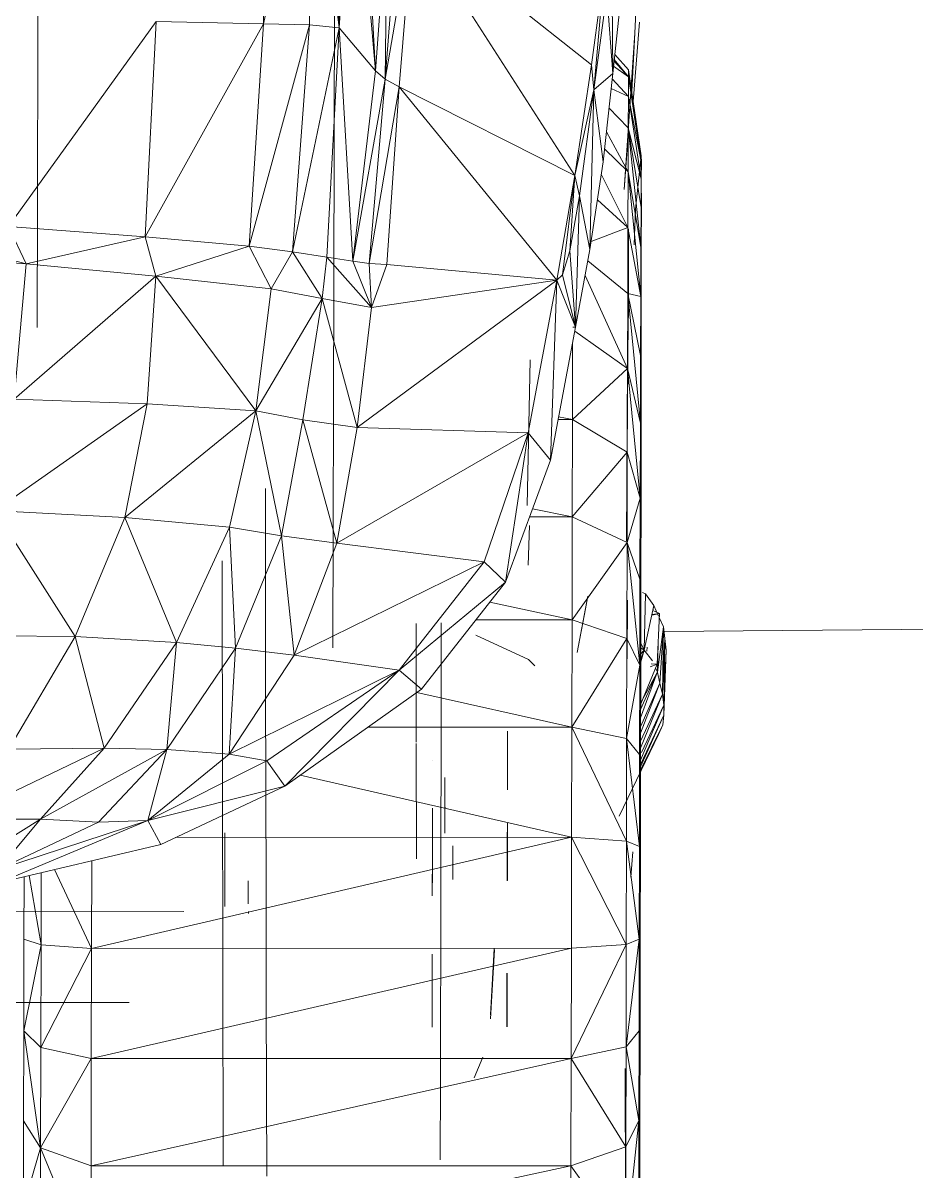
# Model space of a CAD drawing. Header units: inches. Extents: x 1747 to 7619, y -160 to 618.
# Drawn here: x 4788.2 to 4802.86, y -20.03 to -1.18 of the extents above; entities that cross this region are included whole.
import ezdxf

# ---------------------------------------------------------------- set-up
doc = ezdxf.new("R2010")
doc.units = ezdxf.units.IN
doc.header["$MEASUREMENT"] = 0
for name, color, linetype, lineweight in [('0-4', 10, 'Continuous', 5), ('0-6', 7, 'Continuous', 9), ('A-GENM', 5, 'Continuous', 9), ('C-TOPO', 7, 'Continuous', 9)]:
    doc.layers.add(name, color=color, linetype=linetype, lineweight=lineweight)

# ---------------------------------------------------------------- blocks, each defined once
blk = doc.blocks.new('Land_Rover_Evoque_-_SUV_Car_Vehicle_Automobile_13067 - Land Rover EVOQUE_dwg-1230547-BUILDING ELEVATION - NORTH')
at = {"layer": 'A-GENM'}
for p, q in [((-12411.306, 2.397), (-12412.088, -1.197)), ((-12412.042, 2.367), (-12412.088, -1.197)), ((-12411.306, 2.397), (-12411.333, -1.215)), ((-12411.306, 2.397), (-12410.849, -1.261)), ((-12410.976, 2.273), (-12410.849, -1.261)), ((-12410.608, 2.188), (-12410.849, -1.261)), ((-12410.608, 2.188), (-12410.249, -1.971)), ((-12410.473, 1.957), (-12410.249, -1.971)), ((-12410.049, 0.892), (-12410.249, -1.971)), ((-12410.049, 0.892), (-12410.094, -2.105)), ((-12415.793, -1.36), (-12415.786, 0.737)), ((-12409.875, 0.653), (-12410.094, -2.105)), ((-12409.644, 0.461), (-12410.094, -2.105)), ((-12409.644, 0.461), (-12409.862, -2.23)), ((-12406.707, -1.871), (-12409.644, 0.461)), ((-12406.982, -3.687), (-12409.644, 0.461)), ((-12405.912, 0.484), (-12405.992, -1.35)), ((-12406.357, -2.012), (-12406.372, 0.073)), ((-12406.489, -0.236), (-12406.707, -1.871)), ((-12406.489, -0.236), (-12406.668, -2.283)), ((-12410.936, -5.486), (-12410.925, -0.556)), ((-12406.668, -2.283), (-12406.452, -0.697)), ((-12406.452, -0.697), (-12406.668, -2.283)), ((-12406.357, -2.012), (-12406.452, -0.697)), ((-12406.357, -2.012), (-12406.217, -0.714)), ((-12405.992, -1.35), (-12405.971, -0.898)), ((-12413.849, -1.16), (-12416.274, -4.524)), ((-12413.849, -1.16), (-12414.03, -4.694)), ((-12412.088, -1.197), (-12414.03, -4.694)), ((-12413.849, -1.16), (-12412.088, -1.197)), ((-12412.088, -1.197), (-12412.327, -4.847)), ((-12411.333, -1.215), (-12412.327, -4.847)), ((-12412.088, -1.197), (-12411.333, -1.215)), ((-12411.333, -1.215), (-12411.611, -4.942)), ((-12410.849, -1.261), (-12411.611, -4.942)), ((-12411.333, -1.215), (-12410.849, -1.261)), ((-12410.849, -1.261), (-12411.05, -5.027)), ((-12410.849, -1.261), (-12410.249, -1.971)), ((-12410.849, -1.261), (-12410.624, -5.094)), ((-12405.916, -1.17), (-12406.014, -2.407)), ((-12415.801, -4.187), (-12415.793, -1.36)), ((-12405.992, -1.35), (-12406.171, -3.915)), ((-12405.992, -1.35), (-12406.045, -2.31)), ((-12406.707, -1.871), (-12406.982, -3.687)), ((-12406.668, -2.283), (-12406.707, -1.871)), ((-12406.335, -1.808), (-12406.099, -2.07)), ((-12406.332, -1.781), (-12406.099, -2.07)), ((-12406.324, -1.703), (-12406.098, -1.954)), ((-12410.249, -1.971), (-12410.624, -5.094)), ((-12410.249, -1.971), (-12410.094, -2.105)), ((-12406.668, -2.283), (-12406.357, -2.012)), ((-12406.515, -3.463), (-12406.357, -2.012)), ((-12406.344, -1.892), (-12406.099, -2.07)), ((-12406.101, -2.388), (-12406.099, -2.07)), ((-12406.099, -2.07), (-12406.098, -1.954)), ((-12406.099, -2.07), (-12405.889, -3.463)), ((-12406.098, -1.954), (-12405.888, -3.367)), ((-12406.098, -1.954), (-12405.889, -3.463)), ((-12410.624, -5.094), (-12410.094, -2.105)), ((-12410.094, -2.105), (-12410.354, -5.132)), ((-12409.862, -2.23), (-12410.354, -5.132)), ((-12410.094, -2.105), (-12409.862, -2.23)), ((-12409.862, -2.23), (-12410.063, -5.151)), ((-12406.982, -3.687), (-12409.862, -2.23)), ((-12407.277, -5.407), (-12409.862, -2.23)), ((-12406.384, -2.258), (-12406.101, -2.388)), ((-12406.367, -2.1), (-12406.101, -2.388)), ((-12406.668, -2.283), (-12406.982, -3.687)), ((-12406.905, -4.023), (-12406.668, -2.283)), ((-12406.668, -2.283), (-12406.905, -4.023)), ((-12406.732, -4.905), (-12406.668, -2.283)), ((-12406.668, -2.283), (-12406.515, -3.463)), ((-12406.104, -2.907), (-12406.101, -2.388)), ((-12406.101, -2.388), (-12405.891, -3.741)), ((-12406.101, -2.388), (-12405.889, -3.463)), ((-12406.014, -2.407), (-12406.021, -2.473)), ((-12406.419, -2.579), (-12406.104, -2.907)), ((-12406.462, -2.97), (-12406.106, -3.627)), ((-12406.106, -3.627), (-12406.104, -2.907)), ((-12406.104, -2.907), (-12405.895, -4.866)), ((-12406.104, -2.907), (-12405.893, -4.213)), ((-12406.104, -2.907), (-12405.891, -3.741)), ((-12406.171, -3.915), (-12406.111, -3.116)), ((-12406.492, -3.251), (-12406.106, -3.627)), ((-12405.982, -4.24), (-12405.888, -3.367)), ((-12405.888, -3.367), (-12405.889, -3.463)), ((-12405.888, -3.367), (-12405.887, -3.462)), ((-12406.732, -4.905), (-12406.515, -3.463)), ((-12405.891, -3.741), (-12405.889, -3.463)), ((-12405.888, -3.74), (-12405.887, -3.462)), ((-12406.982, -3.687), (-12407.277, -5.407)), ((-12406.982, -3.687), (-12407.18, -5.32)), ((-12406.982, -3.687), (-12407.062, -4.926)), ((-12406.982, -3.687), (-12406.905, -4.023)), ((-12406.546, -3.668), (-12406.109, -4.541)), ((-12406.109, -4.541), (-12406.106, -3.627)), ((-12406.106, -3.627), (-12405.898, -5.673)), ((-12406.106, -3.627), (-12405.895, -4.866)), ((-12405.893, -4.213), (-12405.891, -3.741)), ((-12405.888, -3.74), (-12405.887, -4.21)), ((-12406.905, -4.023), (-12407.062, -4.926)), ((-12406.905, -4.023), (-12407.062, -4.926)), ((-12406.967, -6.179), (-12406.905, -4.023)), ((-12406.732, -4.905), (-12406.905, -4.023)), ((-12406.609, -4.09), (-12406.109, -4.541)), ((-12415.805, -6.181), (-12415.801, -4.187)), ((-12405.982, -4.24), (-12406.003, -4.826)), ((-12405.895, -4.866), (-12405.893, -4.213)), ((-12405.887, -4.21), (-12405.893, -4.263)), ((-12405.887, -4.21), (-12405.888, -4.863)), ((-12415.985, -5.139), (-12418.827, -4.381)), ((-12416.274, -4.524), (-12414.03, -4.694)), ((-12415.985, -5.139), (-12416.274, -4.524)), ((-12414.03, -4.694), (-12416.274, -4.524)), ((-12416.274, -4.524), (-12414.03, -4.694)), ((-12415.985, -5.139), (-12414.03, -4.694)), ((-12414.03, -4.694), (-12412.327, -4.847)), ((-12413.858, -5.339), (-12414.03, -4.694)), ((-12412.327, -4.847), (-12414.03, -4.694)), ((-12414.03, -4.694), (-12412.327, -4.847)), ((-12406.712, -4.772), (-12406.109, -4.541)), ((-12406.112, -5.626), (-12406.109, -4.541)), ((-12406.109, -4.541), (-12405.898, -5.673)), ((-12406.104, -6.022), (-12406.1, -4.567)), ((-12413.858, -5.339), (-12412.327, -4.847)), ((-12412.327, -4.847), (-12411.611, -4.942)), ((-12411.961, -5.547), (-12412.327, -4.847)), ((-12411.611, -4.942), (-12412.327, -4.847)), ((-12412.327, -4.847), (-12411.611, -4.942)), ((-12406.134, -9.692), (-12406.102, -4.856)), ((-12406.129, -9.691), (-12406.098, -4.855)), ((-12406.1, -6.021), (-12406.098, -4.855)), ((-12405.898, -5.673), (-12405.895, -4.866)), ((-12405.888, -4.863), (-12405.895, -4.923)), ((-12405.888, -4.863), (-12405.895, -4.985)), ((-12405.888, -4.863), (-12405.888, -5.67)), ((-12415.985, -5.139), (-12418.5, -4.967)), ((-12411.961, -5.547), (-12411.611, -4.942)), ((-12411.611, -4.942), (-12411.05, -5.027)), ((-12411.129, -5.705), (-12411.611, -4.942)), ((-12411.611, -4.942), (-12411.05, -5.027)), ((-12411.611, -4.942), (-12411.05, -5.027)), ((-12411.129, -5.705), (-12411.05, -5.027)), ((-12411.05, -5.027), (-12410.624, -5.094)), ((-12410.316, -5.857), (-12411.05, -5.027)), ((-12410.624, -5.094), (-12411.05, -5.027)), ((-12411.05, -5.027), (-12410.624, -5.094)), ((-12407.062, -4.926), (-12407.18, -5.32)), ((-12407.062, -4.926), (-12407.18, -5.32)), ((-12406.967, -6.179), (-12407.062, -4.926)), ((-12406.967, -6.179), (-12406.732, -4.905)), ((-12406.765, -5.088), (-12406.112, -5.626)), ((-12406.129, -9.691), (-12406.098, -5.09)), ((-12416.183, -7.362), (-12415.985, -5.139)), ((-12413.858, -5.339), (-12415.985, -5.139)), ((-12410.624, -5.094), (-12410.354, -5.132)), ((-12410.316, -5.857), (-12410.624, -5.094)), ((-12410.624, -5.094), (-12410.354, -5.132)), ((-12410.624, -5.094), (-12410.354, -5.132)), ((-12410.354, -5.132), (-12410.063, -5.151)), ((-12410.316, -5.857), (-12410.354, -5.132)), ((-12410.354, -5.132), (-12410.063, -5.151)), ((-12410.063, -5.151), (-12410.354, -5.132)), ((-12410.316, -5.857), (-12410.063, -5.151)), ((-12407.277, -5.407), (-12410.063, -5.151)), ((-12407.277, -5.407), (-12410.063, -5.151)), ((-12407.277, -5.407), (-12410.063, -5.151)), ((-12413.858, -5.339), (-12416.183, -7.362)), ((-12413.997, -7.437), (-12413.858, -5.339)), ((-12412.216, -7.55), (-12413.858, -5.339)), ((-12411.961, -5.547), (-12413.858, -5.339)), ((-12407.277, -5.407), (-12410.552, -7.826)), ((-12407.277, -5.407), (-12410.316, -5.857)), ((-12407.277, -5.407), (-12407.746, -7.911)), ((-12407.277, -5.407), (-12407.378, -8.36)), ((-12407.277, -5.407), (-12407.18, -5.32)), ((-12407.18, -5.32), (-12407.277, -5.407)), ((-12407.277, -5.407), (-12406.967, -6.179)), ((-12406.967, -6.179), (-12407.277, -5.407)), ((-12406.967, -6.179), (-12407.18, -5.32)), ((-12406.81, -5.327), (-12406.115, -6.856)), ((-12412.216, -7.55), (-12411.961, -5.547)), ((-12411.129, -5.705), (-12411.961, -5.547)), ((-12410.949, -11.445), (-12410.936, -5.486)), ((-12406.115, -6.856), (-12406.112, -5.626)), ((-12406.112, -5.626), (-12405.898, -5.673)), ((-12406.112, -5.626), (-12405.9, -6.644)), ((-12406.112, -5.626), (-12405.903, -7.753)), ((-12412.216, -7.55), (-12411.129, -5.705)), ((-12411.442, -7.698), (-12411.129, -5.705)), ((-12410.552, -7.826), (-12411.129, -5.705)), ((-12410.316, -5.857), (-12411.129, -5.705)), ((-12405.898, -5.673), (-12405.9, -6.644)), ((-12405.898, -5.742), (-12405.888, -5.67)), ((-12405.889, -6.639), (-12405.888, -5.67)), ((-12410.552, -7.826), (-12410.316, -5.857)), ((-12406.134, -9.692), (-12406.104, -6.022)), ((-12407.378, -8.36), (-12406.967, -6.179)), ((-12406.967, -6.179), (-12407.378, -8.36)), ((-12407.012, -6.179), (-12406.967, -6.179)), ((-12406.979, -6.242), (-12406.115, -6.856)), ((-12407.015, -6.43), (-12407.017, -7.692)), ((-12407.715, -6.713), (-12407.761, -9.104)), ((-12405.9, -6.644), (-12405.903, -7.753)), ((-12405.889, -6.639), (-12405.901, -6.848)), ((-12405.889, -6.639), (-12405.9, -6.718)), ((-12405.891, -7.748), (-12405.889, -6.639)), ((-12407.017, -7.692), (-12406.115, -6.856)), ((-12406.115, -6.856), (-12406.118, -8.229)), ((-12406.115, -6.856), (-12405.903, -7.753)), ((-12406.115, -6.856), (-12405.906, -8.983)), ((-12416.496, -9.192), (-12413.997, -7.437)), ((-12413.997, -7.437), (-12416.183, -7.362)), ((-12414.368, -9.305), (-12413.997, -7.437)), ((-12412.216, -7.55), (-12413.997, -7.437)), ((-12412.216, -7.55), (-12414.368, -9.305)), ((-12412.216, -7.55), (-12412.646, -9.462)), ((-12411.442, -7.698), (-12412.216, -7.55)), ((-12412.216, -7.55), (-12411.794, -9.605)), ((-12411.442, -7.698), (-12411.794, -9.605)), ((-12410.885, -9.723), (-12411.442, -7.698)), ((-12410.552, -7.826), (-12411.442, -7.698)), ((-12407.253, -7.692), (-12407.017, -7.692)), ((-12407.245, -7.65), (-12407.017, -7.692)), ((-12407.017, -7.692), (-12407.021, -9.292)), ((-12407.017, -7.692), (-12406.118, -8.229)), ((-12410.885, -9.723), (-12410.552, -7.826)), ((-12407.746, -7.911), (-12410.885, -9.723)), ((-12407.746, -7.911), (-12410.552, -7.826)), ((-12407.746, -7.911), (-12408.467, -10.029)), ((-12407.746, -7.911), (-12408.118, -10.363)), ((-12407.746, -7.911), (-12407.378, -8.36)), ((-12405.903, -7.753), (-12405.906, -8.983)), ((-12405.891, -7.748), (-12405.904, -7.983)), ((-12405.891, -7.748), (-12405.903, -7.824)), ((-12405.891, -7.748), (-12405.893, -8.978)), ((-12407.021, -9.292), (-12406.118, -8.229)), ((-12406.122, -9.714), (-12406.118, -8.229)), ((-12406.118, -8.229), (-12405.906, -8.983)), ((-12407.378, -8.36), (-12408.118, -10.363)), ((-12407.378, -8.36), (-12408.118, -10.363)), ((-12412.057, -9.054), (-12412.056, -8.828)), ((-12406.122, -9.714), (-12405.906, -8.983)), ((-12405.91, -10.314), (-12405.906, -8.983)), ((-12405.906, -9.047), (-12405.893, -8.978)), ((-12405.893, -8.978), (-12405.895, -10.307)), ((-12415.183, -11.255), (-12416.496, -9.192)), ((-12414.368, -9.305), (-12416.496, -9.192)), ((-12412.056, -9.711), (-12412.057, -9.054)), ((-12407.673, -9.159), (-12407.021, -9.292)), ((-12415.183, -11.255), (-12414.368, -9.305)), ((-12412.646, -9.462), (-12414.368, -9.305)), ((-12413.52, -11.356), (-12414.368, -9.305)), ((-12407.722, -9.292), (-12407.021, -9.292)), ((-12407.021, -9.292), (-12407.025, -10.982)), ((-12407.021, -9.292), (-12406.122, -9.714)), ((-12412.646, -9.462), (-12413.52, -11.356)), ((-12412.646, -9.462), (-12411.794, -9.605)), ((-12412.646, -9.462), (-12412.551, -11.446)), ((-12411.794, -9.605), (-12412.551, -11.446)), ((-12410.885, -9.723), (-12411.794, -9.605)), ((-12411.794, -9.605), (-12411.584, -11.566)), ((-12407.723, -9.432), (-12407.747, -10.086)), ((-12412.055, -10.762), (-12412.056, -9.711)), ((-12410.885, -9.723), (-12411.584, -11.566)), ((-12408.467, -10.029), (-12410.885, -9.723)), ((-12407.025, -10.982), (-12406.122, -9.714)), ((-12406.122, -9.714), (-12406.125, -11.291)), ((-12405.91, -10.314), (-12406.122, -9.714)), ((-12405.913, -11.725), (-12406.122, -9.714)), ((-12412.77, -10.248), (-12412.769, -10.015)), ((-12408.467, -10.029), (-12411.584, -11.566)), ((-12408.467, -10.029), (-12409.863, -11.811)), ((-12408.118, -10.363), (-12408.467, -10.029)), ((-12405.91, -10.165), (-12405.895, -10.307)), ((-12412.751, -19.937), (-12412.77, -10.248)), ((-12408.118, -10.363), (-12409.863, -11.811)), ((-12408.118, -10.363), (-12409.495, -12.124)), ((-12408.118, -10.363), (-12409.495, -12.124)), ((-12405.91, -10.314), (-12405.913, -11.725)), ((-12405.895, -10.307), (-12405.91, -10.37)), ((-12405.895, -10.307), (-12405.897, -11.719)), ((-12405.867, -10.532), (-12405.822, -10.558)), ((-12408.375, -10.692), (-12407.025, -10.982)), ((-12406.767, -10.596), (-12406.941, -11.519)), ((-12406.767, -10.596), (-12406.803, -10.801)), ((-12406.117, -10.662), (-12406.121, -11.625)), ((-12406.117, -10.662), (-12406.12, -11.473)), ((-12405.843, -11.48), (-12405.822, -10.558)), ((-12405.684, -10.747), (-12405.822, -10.558)), ((-12412.054, -12.133), (-12412.055, -10.762)), ((-12406.941, -11.519), (-12406.803, -10.801)), ((-12405.684, -10.747), (-12405.843, -11.48)), ((-12405.591, -10.88), (-12405.71, -10.905)), ((-12405.708, -10.894), (-12405.591, -10.88)), ((-12405.591, -10.88), (-12405.699, -10.832)), ((-12405.697, -10.833), (-12405.684, -10.747)), ((-12405.684, -10.747), (-12405.604, -10.923)), ((-12405.63, -11.71), (-12405.591, -10.88)), ((-12409.585, -11.305), (-12409.585, -11.041)), ((-12409.173, -12.322), (-12409.172, -11.033)), ((-12408.602, -10.982), (-12407.025, -10.982)), ((-12407.025, -10.982), (-12407.029, -12.747)), ((-12407.025, -10.982), (-12406.125, -11.291)), ((-12405.524, -11.097), (-12405.625, -11.843)), ((-12405.524, -11.097), (-12405.594, -10.944)), ((-12405.524, -11.097), (-12405.584, -12.022)), ((-12405.524, -11.097), (-12405.542, -12.203)), ((-12405.502, -11.288), (-12405.524, -11.097)), ((-12415.183, -11.255), (-12417.273, -11.237)), ((-12415.183, -11.255), (-12416.27, -13.108)), ((-12414.702, -13.093), (-12415.183, -11.255)), ((-12413.52, -11.356), (-12415.183, -11.255)), ((-12410.949, -11.445), (-12410.953, -11.139)), ((-12409.585, -11.305), (-12409.583, -12.178)), ((-12407.738, -11.632), (-12408.604, -11.236)), ((-12407.029, -12.747), (-12406.125, -11.291)), ((-12406.125, -11.291), (-12406.129, -12.934)), ((-12405.913, -11.725), (-12406.125, -11.291)), ((-12405.502, -11.288), (-12405.542, -12.203)), ((-12405.502, -11.288), (-12405.52, -12.382)), ((-12405.48, -11.482), (-12405.502, -11.288)), ((-12414.702, -13.093), (-12413.52, -11.356)), ((-12413.677, -13.111), (-12413.52, -11.356)), ((-12413.677, -13.111), (-12412.551, -11.446)), ((-12413.52, -11.356), (-12412.551, -11.446)), ((-12412.551, -11.446), (-12412.651, -13.187)), ((-12411.584, -11.566), (-12412.551, -11.446)), ((-12405.843, -11.48), (-12405.897, -11.367)), ((-12405.897, -11.445), (-12405.843, -11.48)), ((-12405.897, -11.445), (-12405.843, -11.48)), ((-12405.897, -11.673), (-12405.843, -11.48)), ((-12405.897, -11.539), (-12405.843, -11.48)), ((-12405.843, -11.48), (-12405.897, -11.634)), ((-12405.705, -11.659), (-12405.843, -11.48)), ((-12405.8, -11.497), (-12405.79, -11.433)), ((-12405.614, -11.362), (-12405.625, -11.843)), ((-12405.48, -11.482), (-12405.52, -12.382)), ((-12405.48, -11.482), (-12405.517, -12.549)), ((-12411.584, -11.566), (-12412.651, -13.187)), ((-12409.863, -11.811), (-12411.584, -11.566)), ((-12407.637, -11.741), (-12407.738, -11.632)), ((-12405.912, -11.548), (-12405.897, -11.719)), ((-12409.863, -11.811), (-12412.651, -13.187)), ((-12409.863, -11.811), (-12412.032, -13.297)), ((-12409.863, -11.811), (-12411.741, -13.713)), ((-12409.863, -11.811), (-12409.495, -12.124)), ((-12407.637, -11.741), (-12407.637, -11.741)), ((-12405.913, -11.725), (-12406.129, -12.934)), ((-12405.913, -11.725), (-12405.916, -13.197)), ((-12405.897, -11.719), (-12405.913, -11.764)), ((-12405.897, -11.719), (-12405.913, -11.992)), ((-12405.897, -11.719), (-12405.9, -13.19)), ((-12405.899, -12.593), (-12405.626, -11.847)), ((-12405.627, -11.847), (-12405.899, -12.454)), ((-12405.898, -12.363), (-12405.63, -11.71)), ((-12405.627, -11.847), (-12405.879, -12.315)), ((-12405.63, -11.71), (-12405.745, -11.755)), ((-12405.63, -11.71), (-12405.726, -11.708)), ((-12405.625, -11.843), (-12405.656, -11.772)), ((-12405.584, -12.022), (-12405.624, -11.847)), ((-12405.584, -12.022), (-12405.624, -11.847)), ((-12405.899, -12.844), (-12405.584, -12.022)), ((-12405.899, -12.738), (-12405.584, -12.022)), ((-12405.542, -12.203), (-12405.584, -12.022)), ((-12405.542, -12.203), (-12405.584, -12.022)), ((-12412.05, -13.728), (-12412.054, -12.133)), ((-12409.495, -12.124), (-12411.741, -13.713)), ((-12409.495, -12.124), (-12411.741, -13.713)), ((-12409.582, -12.99), (-12409.583, -12.178)), ((-12409.571, -12.178), (-12407.029, -12.747)), ((-12405.9, -13.093), (-12405.542, -12.203)), ((-12405.899, -12.973), (-12405.542, -12.203)), ((-12405.52, -12.382), (-12405.542, -12.203)), ((-12405.542, -12.203), (-12405.52, -12.382)), ((-12409.178, -15.438), (-12409.173, -12.322)), ((-12405.9, -13.288), (-12405.52, -12.382)), ((-12405.887, -13.161), (-12405.52, -12.382)), ((-12405.517, -12.549), (-12405.52, -12.382)), ((-12405.52, -12.382), (-12405.517, -12.549)), ((-12405.9, -13.398), (-12405.517, -12.549)), ((-12405.9, -13.359), (-12405.517, -12.549)), ((-12405.517, -12.549), (-12405.534, -12.706)), ((-12405.517, -12.549), (-12405.534, -12.706)), ((-12410.377, -12.748), (-12407.029, -12.747)), ((-12408.085, -13.775), (-12408.083, -12.81)), ((-12407.029, -12.747), (-12407.032, -14.554)), ((-12407.029, -12.747), (-12406.129, -12.934)), ((-12407.029, -12.747), (-12406.133, -14.616)), ((-12405.9, -13.475), (-12405.534, -12.706)), ((-12405.9, -13.452), (-12405.534, -12.706)), ((-12405.534, -12.706), (-12405.608, -12.868)), ((-12405.534, -12.706), (-12405.608, -12.868)), ((-12406.25, -14.207), (-12405.608, -12.868)), ((-12406.129, -12.934), (-12406.133, -14.616)), ((-12405.919, -14.704), (-12406.129, -12.934)), ((-12406.129, -12.934), (-12405.916, -13.197)), ((-12405.9, -13.476), (-12405.608, -12.868)), ((-12414.702, -13.093), (-12417.122, -14.253)), ((-12414.702, -13.093), (-12416.27, -13.108)), ((-12414.702, -13.093), (-12415.748, -14.258)), ((-12413.677, -13.111), (-12415.748, -14.258)), ((-12413.677, -13.111), (-12414.8, -14.303)), ((-12414.702, -13.093), (-12413.677, -13.111)), ((-12413.987, -14.276), (-12413.677, -13.111)), ((-12413.987, -14.276), (-12412.651, -13.187)), ((-12413.677, -13.111), (-12412.651, -13.187)), ((-12412.032, -13.297), (-12412.651, -13.187)), ((-12409.578, -14.905), (-12409.582, -13.013)), ((-12405.9, -13.19), (-12405.902, -14.698)), ((-12412.032, -13.297), (-12413.987, -14.276)), ((-12411.741, -13.713), (-12412.032, -13.297)), ((-12409.314, -13.29), (-12409.314, -13.29)), ((-12405.919, -14.704), (-12405.916, -13.197)), ((-12411.487, -13.533), (-12407.032, -14.554)), ((-12409.111, -14.025), (-12409.111, -13.572)), ((-12409.111, -13.572), (-12409.111, -13.688)), ((-12411.741, -13.713), (-12413.987, -14.276)), ((-12411.741, -13.713), (-12413.773, -14.67)), ((-12411.741, -13.713), (-12413.773, -14.67)), ((-12412.048, -15.439), (-12412.05, -13.728)), ((-12409.112, -14.217), (-12409.111, -13.688)), ((-12409.315, -14.794), (-12409.314, -14.074)), ((-12409.315, -14.286), (-12409.314, -14.074)), ((-12409.11, -14.081), (-12409.111, -14.025)), ((-12415.748, -14.258), (-12417.122, -14.253)), ((-12415.748, -14.258), (-12417.084, -15.077)), ((-12416.445, -15.082), (-12415.748, -14.258)), ((-12413.987, -14.276), (-12416.445, -15.082)), ((-12416.445, -15.082), (-12414.8, -14.303)), ((-12413.987, -14.276), (-12416.425, -15.298)), ((-12415.748, -14.258), (-12414.8, -14.303)), ((-12413.987, -14.276), (-12414.8, -14.303)), ((-12413.987, -14.276), (-12413.773, -14.67)), ((-12409.112, -14.423), (-12409.112, -14.217)), ((-12408.085, -14.645), (-12408.085, -14.322)), ((-12412.723, -14.479), (-12412.725, -15.283)), ((-12409.111, -14.487), (-12409.112, -14.423)), ((-12408.088, -14.471), (-12408.089, -14.645)), ((-12408.088, -14.471), (-12408.088, -14.944)), ((-12405.917, -14.475), (-12405.902, -14.698)), ((-12413.773, -14.67), (-12416.425, -15.298)), ((-12413.773, -14.67), (-12416.425, -15.298)), ((-12407.032, -14.554), (-12414.913, -16.378)), ((-12407.032, -14.554), (-12413.532, -14.556)), ((-12408.98, -14.843), (-12408.983, -14.692)), ((-12408.089, -14.645), (-12408.09, -15.267)), ((-12408.085, -14.645), (-12408.086, -15.266)), ((-12408.085, -14.645), (-12408.086, -15.266)), ((-12407.032, -14.554), (-12407.036, -16.376)), ((-12407.032, -14.554), (-12406.136, -16.312)), ((-12407.032, -14.554), (-12406.133, -14.616)), ((-12406.136, -16.312), (-12406.133, -14.616)), ((-12405.922, -16.224), (-12406.133, -14.616)), ((-12405.919, -14.704), (-12406.133, -14.616)), ((-12405.902, -14.698), (-12405.92, -14.962)), ((-12405.902, -14.698), (-12405.906, -16.217)), ((-12409.318, -14.795), (-12409.32, -15.516)), ((-12409.315, -14.794), (-12409.315, -15.301)), ((-12408.981, -15.249), (-12408.98, -14.843)), ((-12406.03, -14.793), (-12406.058, -15.209)), ((-12405.922, -16.224), (-12405.919, -14.704)), ((-12414.909, -14.939), (-12414.913, -16.378)), ((-12408.088, -14.944), (-12408.09, -15.267)), ((-12416.02, -15.202), (-12416.021, -16.226)), ((-12415.74, -16.318), (-12415.937, -15.182)), ((-12415.74, -16.318), (-12415.738, -15.135)), ((-12414.913, -16.378), (-12415.518, -15.083)), ((-12412.341, -15.268), (-12412.34, -15.646)), ((-12408.981, -15.249), (-12408.984, -15.098)), ((-12412.725, -15.283), (-12412.725, -15.689)), ((-12412.044, -17.152), (-12412.048, -15.439)), ((-12409.319, -15.302), (-12409.32, -15.516)), ((-12409.185, -18.556), (-12409.178, -15.438)), ((-12413.397, -15.771), (-12417.455, -15.768)), ((-12412.338, -15.772), (-12412.338, -15.805)), ((-12416.021, -16.226), (-12416.025, -17.734)), ((-12415.74, -16.318), (-12416.025, -17.734)), ((-12415.74, -16.318), (-12416.021, -16.226)), ((-12415.744, -18.005), (-12415.74, -16.318)), ((-12414.913, -16.378), (-12415.744, -18.005)), ((-12414.913, -16.378), (-12415.74, -16.318)), ((-12407.036, -16.376), (-12414.916, -18.186)), ((-12414.913, -16.378), (-12414.916, -18.186)), ((-12407.036, -16.376), (-12414.913, -16.378)), ((-12408.365, -17.468), (-12408.301, -16.38)), ((-12407.039, -18.184), (-12406.136, -16.312)), ((-12407.039, -18.184), (-12407.036, -16.376)), ((-12407.036, -16.376), (-12406.136, -16.312)), ((-12406.139, -17.993), (-12405.922, -16.224)), ((-12406.139, -17.993), (-12406.136, -16.312)), ((-12406.136, -16.312), (-12405.922, -16.224)), ((-12405.925, -17.731), (-12405.922, -16.224)), ((-12405.906, -16.217), (-12405.923, -16.458)), ((-12405.906, -16.217), (-12405.909, -17.725)), ((-12409.321, -16.535), (-12409.322, -17.227)), ((-12409.321, -16.535), (-12409.322, -16.781)), ((-12409.321, -16.473), (-12409.321, -16.535)), ((-12408.3, -16.402), (-12408.365, -17.532)), ((-12409.322, -16.781), (-12409.323, -17.148)), ((-12408.093, -16.784), (-12408.094, -17.616)), ((-12408.093, -16.784), (-12408.092, -16.835)), ((-12408.092, -16.835), (-12408.093, -17.276)), ((-12408.09, -16.784), (-12408.091, -17.173)), ((-12412.041, -18.746), (-12412.044, -17.152)), ((-12409.321, -17.226), (-12409.32, -17.147)), ((-12414.292, -17.268), (-12418.18, -17.27)), ((-12409.322, -17.672), (-12409.321, -17.226)), ((-12409.322, -17.672), (-12409.321, -17.307)), ((-12408.093, -17.666), (-12408.093, -17.276)), ((-12408.091, -17.173), (-12408.092, -17.615)), ((-12408.092, -17.615), (-12408.092, -17.666)), ((-12416.025, -17.734), (-12416.028, -19.208)), ((-12415.747, -19.655), (-12416.025, -17.734)), ((-12415.744, -18.005), (-12416.025, -17.734)), ((-12406.139, -17.993), (-12405.925, -17.731)), ((-12405.928, -19.203), (-12405.925, -17.731)), ((-12405.909, -17.725), (-12405.912, -19.197)), ((-12415.747, -19.655), (-12415.744, -18.005)), ((-12414.916, -18.186), (-12415.744, -18.005)), ((-12407.039, -18.184), (-12406.139, -17.993)), ((-12406.142, -19.638), (-12406.139, -17.993)), ((-12406.139, -17.993), (-12405.928, -19.203)), ((-12414.916, -18.186), (-12415.747, -19.655)), ((-12407.039, -18.184), (-12414.919, -19.95)), ((-12414.916, -18.186), (-12414.919, -19.95)), ((-12407.039, -18.184), (-12414.916, -18.186)), ((-12408.633, -18.506), (-12408.488, -18.162)), ((-12408.633, -18.506), (-12408.488, -18.162)), ((-12407.043, -19.948), (-12407.039, -18.184)), ((-12407.039, -18.184), (-12406.142, -19.638)), ((-12406.153, -18.352), (-12406.139, -21.945)), ((-12406.153, -18.352), (-12406.141, -22.523)), ((-12409.19, -19.85), (-12409.185, -18.556)), ((-12412.037, -20.117), (-12412.041, -18.746)), ((-12405.927, -18.919), (-12405.912, -19.197)), ((-12416.028, -19.208), (-12416.03, -20.622)), ((-12415.747, -19.655), (-12416.028, -19.208)), ((-12406.145, -21.21), (-12405.928, -19.203)), ((-12406.142, -19.638), (-12405.928, -19.203)), ((-12405.93, -20.615), (-12405.928, -19.203)), ((-12405.912, -19.197), (-12405.928, -19.151)), ((-12405.912, -19.197), (-12405.928, -19.373)), ((-12405.915, -20.609), (-12405.912, -19.197)), ((-12415.747, -19.655), (-12416.03, -20.622)), ((-12415.75, -21.238), (-12415.747, -19.655)), ((-12414.919, -19.95), (-12415.747, -19.655)), ((-12414.922, -21.64), (-12415.747, -19.655)), ((-12407.043, -19.948), (-12406.142, -19.638)), ((-12406.145, -21.21), (-12406.142, -19.638)), ((-12407.043, -19.948), (-12414.922, -21.64)), ((-12414.919, -19.95), (-12414.922, -21.64)), ((-12407.043, -19.948), (-12414.919, -19.95)), ((-12407.046, -21.638), (-12407.043, -19.948)), ((-12407.043, -19.948), (-12406.145, -21.21))]:
    blk.add_line(p, q, dxfattribs=at)
blk = doc.blocks.new('Land_Rover_Evoque_-_SUV_Car_Vehicle_Automobile_13067 - Land_Rover_Evoque_-_SUV_Car_Vehicle_Automobile_13067-1230553-BUILDING ELEVATION - NORTH')
blk.add_blockref('Land_Rover_Evoque_-_SUV_Car_Vehicle_Automobile_13067 - Land Rover EVOQUE_dwg-1230547-BUILDING ELEVATION - NORTH', (0, 0))
blk = doc.blocks.new('CTR  - Topography_rvt-2-BUILDING ELEVATION - NORTH')
at = {"layer": 'C-TOPO'}
blk.add_line((-12377.068, -10.939), (-12405.515, -11.173), dxfattribs=at)
at = {"layer": '0-6'}
blk.add_blockref('Land_Rover_Evoque_-_SUV_Car_Vehicle_Automobile_13067 - Land_Rover_Evoque_-_SUV_Car_Vehicle_Automobile_13067-1230553-BUILDING ELEVATION - NORTH', (0, 0), dxfattribs=at)

msp = doc.modelspace()

# ---------------------------------------------------------------- block references
at = {"layer": '0-4'}
msp.add_blockref('CTR  - Topography_rvt-2-BUILDING ELEVATION - NORTH', (17204.2357, 0), dxfattribs=at)

doc.saveas('drawing.dxf')
